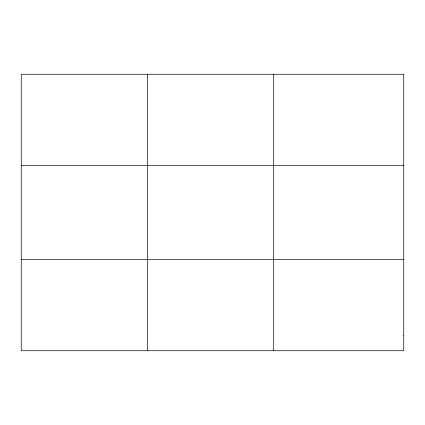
<?xml version="1.0" encoding="UTF-8"?>
<svg xmlns="http://www.w3.org/2000/svg" width="425" height="425" viewBox="0 0 425 425"><rect width="100%" height="100%" fill="white"/><g stroke="black" fill="none" stroke-linecap="round" stroke-linejoin="round"><path stroke-width="0.64" d="M147.475 74.263L147.475 350.737M273.7 74.263L273.7 350.737M21.25 165.5L403.75 165.5M21.25 259.5L403.75 259.5M403.75 335.532L403.75 350.737L21.25 350.737L21.25 74.263L403.75 74.263L403.75 335.532"/></g></svg>
